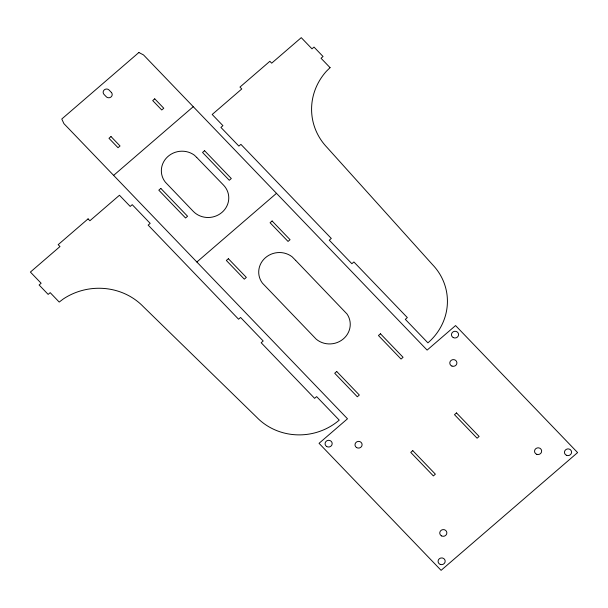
<?xml version="1.0" encoding="UTF-8"?>
<svg xmlns="http://www.w3.org/2000/svg" width="608" height="608" viewBox="0 0 608 608"><rect width="100%" height="100%" fill="white"/><g stroke="black" fill="none" stroke-linecap="round" stroke-linejoin="round"><path stroke-width="0.91" d="M113.628 175.378L193.253 106.689M196.863 262.01L276.496 193.321M330.076 67.655L326.374 71.28A61.241 57.768 -9 0 0 327.142 147.539L432.539 264.662A58.581 55.252 -9 0 1 427.918 342.859L405.316 319.337L407.337 317.589L353.894 261.964L351.872 263.712L329.27 240.19L331.292 238.442L240.897 144.354L238.876 146.095L220.909 127.406L222.931 125.658L212.192 114.479L241.771 88.966L239.962 87.081L269.868 61.286L271.677 63.171L301.256 37.658L311.995 48.838L314.017 47.09L323.053 56.498L321.032 58.246L330.076 67.655M138.882 52.501L61.78 119.008L63.908 123.629L347.487 418.79L319.048 443.323L441.089 570.342L577.6 452.588L455.559 325.569L427.12 350.102L143.534 54.94L138.882 52.501M110.998 136.557L108.976 138.297L118.013 147.706L120.034 145.966L110.998 136.557M154.728 98.83L152.707 100.571L161.751 109.98L163.772 108.239L154.728 98.83M88.076 218.872L58.17 244.674L59.979 246.552L30.4 272.065L41.139 283.244L39.117 284.992L48.161 294.401L50.183 292.653L59.219 302.062L63.376 298.916A61.241 57.768 -9 0 1 143.435 306.782L256.629 417.172A58.581 55.252 -9 0 0 339.226 420.128L316.624 396.606L314.602 398.354L261.159 342.73L263.188 340.982L240.586 317.46L238.564 319.208L148.162 225.12L150.184 223.372L132.225 204.676L130.203 206.424L119.457 195.244L89.885 220.757L88.076 218.872M160.839 188.427L158.81 190.175L185.546 217.998L187.568 216.258L160.839 188.427M204.569 150.7L202.548 152.448L229.284 180.272L231.306 178.532L204.569 150.7M228.372 258.719L226.343 260.46L244.31 279.156L246.331 277.415L228.372 258.719M272.103 220.993L270.081 222.741L288.04 241.429L290.062 239.689L272.103 220.993M336.733 371.503L334.712 373.251L357.306 396.773L359.328 395.025L336.733 371.503M380.464 333.777L378.442 335.525L401.044 359.047L403.066 357.299L380.464 333.777M412.771 450.65L410.75 452.398L433.352 475.92L435.374 474.172L412.771 450.65M456.509 412.923L454.488 414.671L477.082 438.193L479.104 436.445L456.509 412.923M196.741 157.457L194.37 155.169A20.376 19.213 -9 0 0 167.565 156.826A20.376 19.213 -9 0 0 165.33 182.149L193.26 211.348A20.376 19.213 -9 0 0 221.988 212.374A20.376 19.213 -9 0 0 223.592 185.182L196.741 157.457M295.678 260.391L292.076 256.766A20.376 19.213 -9 0 0 265.255 257.868A20.376 19.213 -9 0 0 262.428 283.146L316.236 339.188A20.376 19.213 -9 0 0 343.064 339.15A20.376 19.213 -9 0 0 347.001 313.979L295.678 260.391M111.332 92.393L109.075 90.045A3.397 3.2 -9 0 0 104.287 89.87A3.397 3.2 -9 0 0 104.021 94.407L106.278 96.756A3.397 3.2 -9 0 0 111.066 96.93A3.397 3.2 -9 0 0 111.332 92.393M451.964 366.092A3.564 3.359 -9 0 0 456.882 362.482A3.564 3.359 -9 0 0 451.197 360.316A3.564 3.359 -9 0 0 451.964 366.092M453.241 337.577A3.564 3.359 -9 0 0 458.584 334.575A3.564 3.359 -9 0 0 453.241 331.748A3.564 3.359 -9 0 0 453.241 337.577M536.78 454.328A3.564 3.359 -9 0 0 541.622 450.627A3.564 3.359 -9 0 0 535.891 448.567A3.564 3.359 -9 0 0 536.78 454.328M566.398 455.27A3.564 3.359 -9 0 0 571.581 452.025A3.564 3.359 -9 0 0 566.094 449.449A3.564 3.359 -9 0 0 566.398 455.27M326.678 446.515A3.564 3.359 -9 0 0 332.181 443.794A3.564 3.359 -9 0 0 327.02 440.686A3.564 3.359 -9 0 0 326.678 446.515M356.6 447.587A3.564 3.359 -9 0 0 362.102 444.866A3.564 3.359 -9 0 0 356.949 441.758A3.564 3.359 -9 0 0 356.6 447.587M441.53 535.899A3.564 3.359 -9 0 0 446.865 532.874A3.564 3.359 -9 0 0 441.514 530.07A3.564 3.359 -9 0 0 441.53 535.899M440.276 564.414A3.564 3.359 -9 0 0 445.155 560.766A3.564 3.359 -9 0 0 439.447 558.653A3.564 3.359 -9 0 0 440.276 564.414"/></g></svg>
